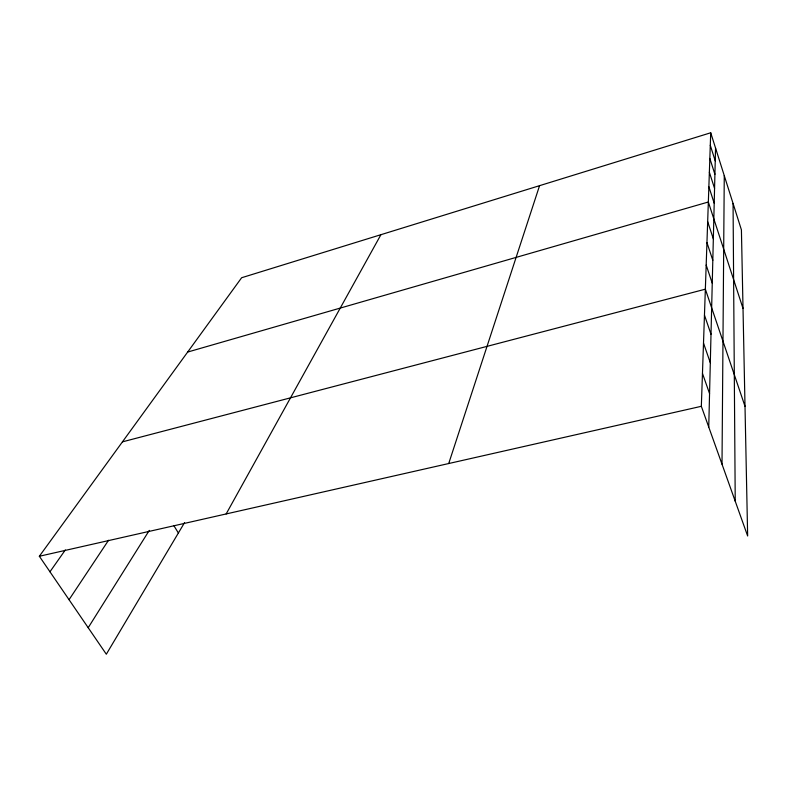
<?xml version="1.0" encoding="UTF-8"?>
<svg xmlns="http://www.w3.org/2000/svg" width="787" height="787" viewBox="0 0 787 787"><rect width="100%" height="100%" fill="white"/><g stroke="black" fill="none" stroke-linecap="round" stroke-linejoin="round"><path stroke-width="1.18" d="M722.004 464.163L724.266 175.639M708.743 427.056L715.55 148.054M710.72 132.777L741.413 229.873L747.65 535.986L701.335 406.308L710.72 132.777L241.639 277.732L39.35 556.261L106.324 654.223L184.571 522.588M448.718 463.533L539.567 185.663M226.154 513.95L380.918 234.693M88.203 627.721L149.294 530.379M69.049 599.704L108.557 540.246M49.965 571.785L65.311 549.965M187.66 352.055L708.339 202.003L743.017 308.455M122.447 441.851L705.359 289.183L745.014 406.338M39.35 556.261L701.335 406.308M173.947 525.775L178.383 533.006M702.466 373.412L709.559 393.589M703.509 343.122L710.317 362.748M704.463 315.125L711.005 334.239M706.185 265.081L712.255 283.212M706.952 242.612L712.815 260.3M707.67 221.639L713.337 238.884M708.871 186.735L714.202 203.233M709.362 172.235L714.566 188.408M709.835 158.433L714.911 174.301M710.287 145.3L715.235 160.873M733.061 203.449L735.225 501.181"/></g></svg>
